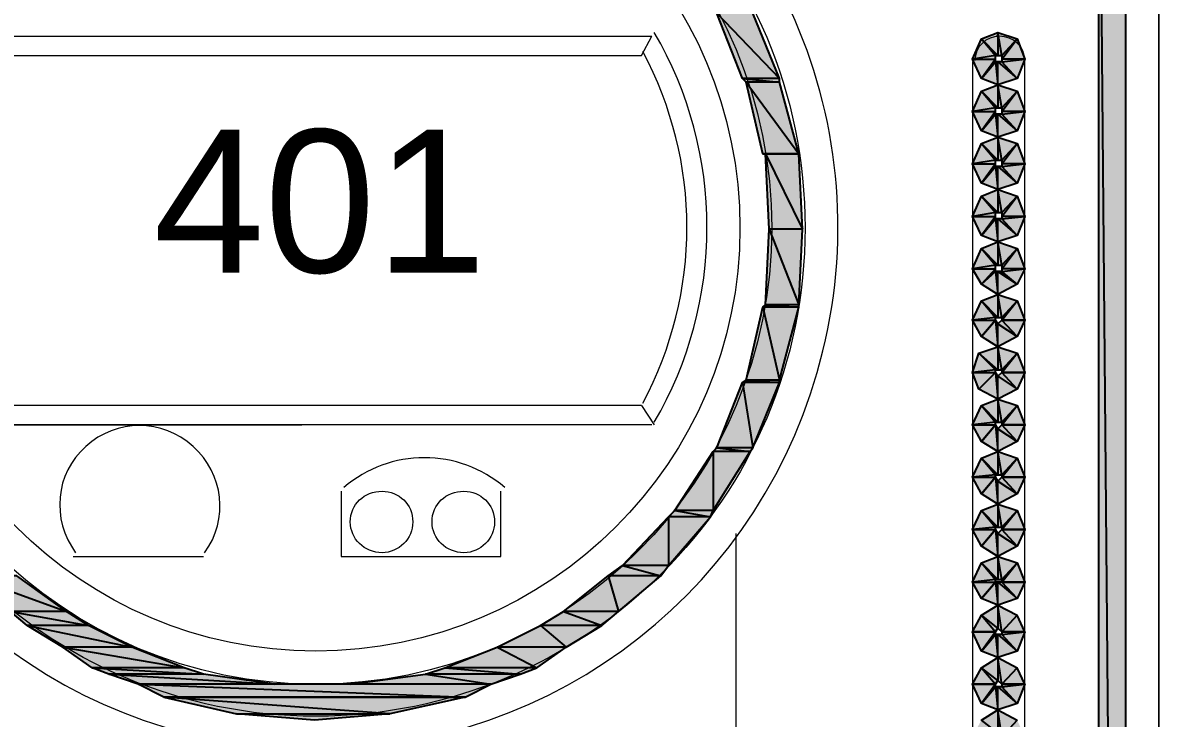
# Model space of a CAD drawing. Header units: millimetres. Extents: x 40 to 176, y -32 to 59.
# Drawn here: x 108.82 to 110.063, y -3.779 to -3.02 of the extents above; entities that cross this region are included whole.
import ezdxf

# ---------------------------------------------------------------- set-up
doc = ezdxf.new("R2010")
doc.units = ezdxf.units.MM
doc.layers.add('15 - Quadro de medição', color=6, linetype='Continuous')
doc.styles.add('Arial0', font='arial.ttf', dxfattribs={"height": 3.14658})

msp = doc.modelspace()

# ---------------------------------------------------------------- hatches: boundary and pattern name
at = {"layer": '15 - Quadro de medição', "true_color": 0x000007}
h = msp.add_hatch(color=7, dxfattribs=at)
h.paths.add_polyline_path([(110.0254, -2.6836), (109.9961, -2.6836), (110.0254, -6.026)])
h.paths.add_polyline_path([(109.9961, -2.6836), (110.0254, -6.026), (109.9961, -6.026)])
h = msp.add_hatch(color=7, dxfattribs=at)
h.paths.add_polyline_path([(109.6176, -3.009), (109.5785, -3.009), (109.6469, -3.0803)])
h.paths.add_polyline_path([(109.5785, -3.009), (109.6469, -3.0803), (109.6064, -3.0803)])
h = msp.add_hatch(color=7, dxfattribs=at)
h.paths.add_polyline_path([(109.9067, -3.0803), (109.8899, -3.0621), (109.9151, -3.0593)])
h.paths.add_polyline_path([(109.8899, -3.0621), (109.9151, -3.0593), (109.8899, -3.0593)])
h.paths.add_polyline_path([(109.9151, -3.0593), (109.8899, -3.0593), (109.9067, -3.037)])
h.paths.add_polyline_path([(109.8899, -3.0593), (109.9067, -3.037), (109.8899, -3.0551)])
h.paths.add_polyline_path([(109.9067, -3.037), (109.8899, -3.0551), (109.8857, -3.03)])
h.paths.add_polyline_path([(109.8899, -3.0551), (109.8857, -3.03), (109.8857, -3.0551)])
h.paths.add_polyline_path([(109.8857, -3.03), (109.8857, -3.0551), (109.8676, -3.037)])
h.paths.add_polyline_path([(109.8857, -3.0551), (109.8676, -3.037), (109.883, -3.0551)])
h.paths.add_polyline_path([(109.8676, -3.037), (109.883, -3.0551), (109.8578, -3.0593)])
h.paths.add_polyline_path([(109.883, -3.0551), (109.8578, -3.0593), (109.883, -3.0593)])
h.paths.add_polyline_path([(109.8578, -3.0593), (109.883, -3.0593), (109.8676, -3.0803)])
h.paths.add_polyline_path([(109.883, -3.0593), (109.8676, -3.0803), (109.883, -3.0621)])
h.paths.add_polyline_path([(109.8676, -3.0803), (109.883, -3.0621), (109.8857, -3.0872)])
h.paths.add_polyline_path([(109.883, -3.0621), (109.8857, -3.0872), (109.8857, -3.0621)])
h.paths.add_polyline_path([(109.8857, -3.0872), (109.8857, -3.0621), (109.9067, -3.0803)])
h.paths.add_polyline_path([(109.8857, -3.0621), (109.9067, -3.0803), (109.8899, -3.0621)])
h = msp.add_hatch(color=7, dxfattribs=at)
h.paths.add_polyline_path([(109.6469, -3.0803), (109.6064, -3.0803), (109.6469, -3.0845)])
h.paths.add_polyline_path([(109.6064, -3.0803), (109.6469, -3.0845), (109.6106, -3.0845)])
h = msp.add_hatch(color=7, dxfattribs=at)
h.paths.add_polyline_path([(109.6469, -3.0845), (109.6106, -3.0845), (109.6679, -3.1627)])
h.paths.add_polyline_path([(109.6106, -3.0845), (109.6679, -3.1627), (109.6287, -3.1627)])
h = msp.add_hatch(color=7, dxfattribs=at)
h.paths.add_polyline_path([(109.9067, -3.1375), (109.8899, -3.1194), (109.9151, -3.1166)])
h.paths.add_polyline_path([(109.8899, -3.1194), (109.9151, -3.1166), (109.8899, -3.1166)])
h.paths.add_polyline_path([(109.9151, -3.1166), (109.8899, -3.1166), (109.9067, -3.0942)])
h.paths.add_polyline_path([(109.8899, -3.1166), (109.9067, -3.0942), (109.8899, -3.1124)])
h.paths.add_polyline_path([(109.9067, -3.0942), (109.8899, -3.1124), (109.8857, -3.0872)])
h.paths.add_polyline_path([(109.8899, -3.1124), (109.8857, -3.0872), (109.8857, -3.1124)])
h.paths.add_polyline_path([(109.8857, -3.0872), (109.8857, -3.1124), (109.8676, -3.0942)])
h.paths.add_polyline_path([(109.8857, -3.1124), (109.8676, -3.0942), (109.883, -3.1124)])
h.paths.add_polyline_path([(109.8676, -3.0942), (109.883, -3.1124), (109.8578, -3.1166)])
h.paths.add_polyline_path([(109.883, -3.1124), (109.8578, -3.1166), (109.883, -3.1166)])
h.paths.add_polyline_path([(109.8578, -3.1166), (109.883, -3.1166), (109.8676, -3.1375)])
h.paths.add_polyline_path([(109.883, -3.1166), (109.8676, -3.1375), (109.883, -3.1194)])
h.paths.add_polyline_path([(109.8676, -3.1375), (109.883, -3.1194), (109.8857, -3.1445)])
h.paths.add_polyline_path([(109.883, -3.1194), (109.8857, -3.1445), (109.8857, -3.1194)])
h.paths.add_polyline_path([(109.8857, -3.1445), (109.8857, -3.1194), (109.9067, -3.1375)])
h.paths.add_polyline_path([(109.8857, -3.1194), (109.9067, -3.1375), (109.8899, -3.1194)])
h = msp.add_hatch(color=7, dxfattribs=at)
h.paths.add_polyline_path([(109.9067, -3.1948), (109.8899, -3.1766), (109.9151, -3.1738)])
h.paths.add_polyline_path([(109.8899, -3.1766), (109.9151, -3.1738), (109.8899, -3.1738)])
h.paths.add_polyline_path([(109.9151, -3.1738), (109.8899, -3.1738), (109.9067, -3.1515)])
h.paths.add_polyline_path([(109.8899, -3.1738), (109.9067, -3.1515), (109.8899, -3.1697)])
h.paths.add_polyline_path([(109.9067, -3.1515), (109.8899, -3.1697), (109.8857, -3.1445)])
h.paths.add_polyline_path([(109.8899, -3.1697), (109.8857, -3.1445), (109.8857, -3.1697)])
h.paths.add_polyline_path([(109.8857, -3.1445), (109.8857, -3.1697), (109.8676, -3.1515)])
h.paths.add_polyline_path([(109.8857, -3.1697), (109.8676, -3.1515), (109.883, -3.1697)])
h.paths.add_polyline_path([(109.8676, -3.1515), (109.883, -3.1697), (109.8578, -3.1738)])
h.paths.add_polyline_path([(109.883, -3.1697), (109.8578, -3.1738), (109.883, -3.1738)])
h.paths.add_polyline_path([(109.8578, -3.1738), (109.883, -3.1738), (109.8676, -3.1948)])
h.paths.add_polyline_path([(109.883, -3.1738), (109.8676, -3.1948), (109.883, -3.1766)])
h.paths.add_polyline_path([(109.8676, -3.1948), (109.883, -3.1766), (109.8857, -3.2018)])
h.paths.add_polyline_path([(109.883, -3.1766), (109.8857, -3.2018), (109.8857, -3.1766)])
h.paths.add_polyline_path([(109.8857, -3.2018), (109.8857, -3.1766), (109.9067, -3.1948)])
h.paths.add_polyline_path([(109.8857, -3.1766), (109.9067, -3.1948), (109.8899, -3.1766)])
h = msp.add_hatch(color=7, dxfattribs=at)
h.paths.add_polyline_path([(109.6679, -3.1627), (109.6315, -3.1627), (109.672, -3.2451)])
h.paths.add_polyline_path([(109.6315, -3.1627), (109.672, -3.2451), (109.6357, -3.2451)])
h = msp.add_hatch(color=7, dxfattribs=at)
h.paths.add_polyline_path([(109.9067, -3.2521), (109.8899, -3.2339), (109.9151, -3.2311)])
h.paths.add_polyline_path([(109.8899, -3.2339), (109.9151, -3.2311), (109.8899, -3.2311)])
h.paths.add_polyline_path([(109.9151, -3.2311), (109.8899, -3.2311), (109.9067, -3.2088)])
h.paths.add_polyline_path([(109.8899, -3.2311), (109.9067, -3.2088), (109.8899, -3.2269)])
h.paths.add_polyline_path([(109.9067, -3.2088), (109.8899, -3.2269), (109.8857, -3.2018)])
h.paths.add_polyline_path([(109.8899, -3.2269), (109.8857, -3.2018), (109.8857, -3.2269)])
h.paths.add_polyline_path([(109.8857, -3.2018), (109.8857, -3.2269), (109.8676, -3.2088)])
h.paths.add_polyline_path([(109.8857, -3.2269), (109.8676, -3.2088), (109.883, -3.2269)])
h.paths.add_polyline_path([(109.8676, -3.2088), (109.883, -3.2269), (109.8578, -3.2311)])
h.paths.add_polyline_path([(109.883, -3.2269), (109.8578, -3.2311), (109.883, -3.2311)])
h.paths.add_polyline_path([(109.8578, -3.2311), (109.883, -3.2311), (109.8676, -3.2521)])
h.paths.add_polyline_path([(109.883, -3.2311), (109.8676, -3.2521), (109.883, -3.2339)])
h.paths.add_polyline_path([(109.8676, -3.2521), (109.883, -3.2339), (109.8857, -3.259)])
h.paths.add_polyline_path([(109.883, -3.2339), (109.8857, -3.259), (109.8857, -3.2339)])
h.paths.add_polyline_path([(109.8857, -3.259), (109.8857, -3.2339), (109.9067, -3.2521)])
h.paths.add_polyline_path([(109.8857, -3.2339), (109.9067, -3.2521), (109.8899, -3.2339)])
h = msp.add_hatch(color=7, dxfattribs=at)
h.paths.add_polyline_path([(109.672, -3.2451), (109.6357, -3.2451), (109.6679, -3.3275)])
h.paths.add_polyline_path([(109.6357, -3.2451), (109.6679, -3.3275), (109.6315, -3.3275)])
h = msp.add_hatch(color=7, dxfattribs=at)
h.paths.add_polyline_path([(109.9067, -3.3051), (109.8899, -3.2912), (109.9151, -3.2884)])
h.paths.add_polyline_path([(109.8899, -3.2912), (109.9151, -3.2884), (109.8899, -3.2884)])
h.paths.add_polyline_path([(109.9151, -3.2884), (109.8899, -3.2884), (109.9067, -3.266)])
h.paths.add_polyline_path([(109.8899, -3.2884), (109.9067, -3.266), (109.8899, -3.2842)])
h.paths.add_polyline_path([(109.9067, -3.266), (109.8899, -3.2842), (109.8857, -3.259)])
h.paths.add_polyline_path([(109.8899, -3.2842), (109.8857, -3.259), (109.8857, -3.2842)])
h.paths.add_polyline_path([(109.8857, -3.259), (109.8857, -3.2842), (109.8676, -3.266)])
h.paths.add_polyline_path([(109.8857, -3.2842), (109.8676, -3.266), (109.883, -3.2842)])
h.paths.add_polyline_path([(109.8676, -3.266), (109.883, -3.2842), (109.8578, -3.2884)])
h.paths.add_polyline_path([(109.883, -3.2842), (109.8578, -3.2884), (109.883, -3.2884)])
h.paths.add_polyline_path([(109.8578, -3.2884), (109.883, -3.2884), (109.8676, -3.3051)])
h.paths.add_polyline_path([(109.883, -3.2884), (109.8676, -3.3051), (109.883, -3.2912)])
h.paths.add_polyline_path([(109.8676, -3.3051), (109.883, -3.2912), (109.8857, -3.3163)])
h.paths.add_polyline_path([(109.883, -3.2912), (109.8857, -3.3163), (109.8857, -3.2912)])
h.paths.add_polyline_path([(109.8857, -3.3163), (109.8857, -3.2912), (109.9067, -3.3051)])
h.paths.add_polyline_path([(109.8857, -3.2912), (109.9067, -3.3051), (109.8899, -3.2912)])
h = msp.add_hatch(color=7, dxfattribs=at)
h.paths.add_polyline_path([(109.9151, -3.3443), (109.8899, -3.3443), (109.9067, -3.3233)])
h.paths.add_polyline_path([(109.8899, -3.3443), (109.9067, -3.3233), (109.8899, -3.3415)])
h.paths.add_polyline_path([(109.9067, -3.3233), (109.8899, -3.3415), (109.8857, -3.3163)])
h.paths.add_polyline_path([(109.8899, -3.3415), (109.8857, -3.3163), (109.8857, -3.3415)])
h.paths.add_polyline_path([(109.8857, -3.3163), (109.8857, -3.3415), (109.8676, -3.3233)])
h.paths.add_polyline_path([(109.8857, -3.3415), (109.8676, -3.3233), (109.883, -3.3415)])
h.paths.add_polyline_path([(109.8676, -3.3233), (109.883, -3.3415), (109.8578, -3.3443)])
h.paths.add_polyline_path([(109.883, -3.3415), (109.8578, -3.3443), (109.883, -3.3443)])
h.paths.add_polyline_path([(109.8578, -3.3443), (109.883, -3.3443), (109.8676, -3.3624)])
h = msp.add_hatch(color=7, dxfattribs=at)
h.paths.add_polyline_path([(109.6679, -3.3303), (109.6287, -3.3303), (109.6469, -3.4099)])
h.paths.add_polyline_path([(109.6287, -3.3303), (109.6469, -3.4099), (109.6106, -3.4099)])
h = msp.add_hatch(color=7, dxfattribs=at)
h.paths.add_polyline_path([(109.6679, -3.3275), (109.6315, -3.3275), (109.6679, -3.3303)])
h.paths.add_polyline_path([(109.6315, -3.3275), (109.6679, -3.3303), (109.6287, -3.3303)])
h = msp.add_hatch(color=7, dxfattribs=at)
h.paths.add_polyline_path([(109.8676, -3.3624), (109.883, -3.3443), (109.8857, -3.3736)])
h.paths.add_polyline_path([(109.883, -3.3443), (109.8857, -3.3736), (109.8857, -3.3484)])
h.paths.add_polyline_path([(109.8857, -3.3736), (109.8857, -3.3484), (109.9067, -3.3624)])
h.paths.add_polyline_path([(109.8857, -3.3484), (109.9067, -3.3624), (109.8899, -3.3443)])
h.paths.add_polyline_path([(109.9067, -3.3624), (109.8899, -3.3443), (109.9151, -3.3443)])
h = msp.add_hatch(color=7, dxfattribs=at)
h.paths.add_polyline_path([(109.9151, -3.4015), (109.8899, -3.4015), (109.9067, -3.3806)])
h.paths.add_polyline_path([(109.8899, -3.4015), (109.9067, -3.3806), (109.8899, -3.3987)])
h.paths.add_polyline_path([(109.9067, -3.3806), (109.8899, -3.3987), (109.8857, -3.3736)])
h.paths.add_polyline_path([(109.8899, -3.3987), (109.8857, -3.3736), (109.8857, -3.3987)])
h.paths.add_polyline_path([(109.8857, -3.3736), (109.8857, -3.3987), (109.8648, -3.3806)])
h.paths.add_polyline_path([(109.8857, -3.3987), (109.8648, -3.3806), (109.883, -3.3987)])
h.paths.add_polyline_path([(109.8648, -3.3806), (109.883, -3.3987), (109.8578, -3.4015)])
h.paths.add_polyline_path([(109.883, -3.3987), (109.8578, -3.4015), (109.883, -3.4015)])
h.paths.add_polyline_path([(109.8578, -3.4015), (109.883, -3.4015), (109.8648, -3.4197)])
h = msp.add_hatch(color=7, dxfattribs=at)
h.paths.add_polyline_path([(109.8648, -3.4197), (109.883, -3.4015), (109.8857, -3.4309)])
h.paths.add_polyline_path([(109.883, -3.4015), (109.8857, -3.4309), (109.8857, -3.4057)])
h.paths.add_polyline_path([(109.8857, -3.4309), (109.8857, -3.4057), (109.9067, -3.4197)])
h.paths.add_polyline_path([(109.8857, -3.4057), (109.9067, -3.4197), (109.8899, -3.4015)])
h.paths.add_polyline_path([(109.9067, -3.4197), (109.8899, -3.4015), (109.9151, -3.4015)])
h = msp.add_hatch(color=7, dxfattribs=at)
h.paths.add_polyline_path([(109.6469, -3.4127), (109.6064, -3.4127), (109.6176, -3.4839)])
h.paths.add_polyline_path([(109.6064, -3.4127), (109.6176, -3.4839), (109.5785, -3.4839)])
h = msp.add_hatch(color=7, dxfattribs=at)
h.paths.add_polyline_path([(109.6469, -3.4099), (109.6106, -3.4099), (109.6469, -3.4127)])
h.paths.add_polyline_path([(109.6106, -3.4099), (109.6469, -3.4127), (109.6064, -3.4127)])
h = msp.add_hatch(color=7, dxfattribs=at)
h.paths.add_polyline_path([(109.9151, -3.4588), (109.8899, -3.4588), (109.9067, -3.4378)])
h.paths.add_polyline_path([(109.8899, -3.4588), (109.9067, -3.4378), (109.8899, -3.456)])
h.paths.add_polyline_path([(109.9067, -3.4378), (109.8899, -3.456), (109.8857, -3.4309)])
h.paths.add_polyline_path([(109.8899, -3.456), (109.8857, -3.4309), (109.8857, -3.456)])
h.paths.add_polyline_path([(109.8857, -3.4309), (109.8857, -3.456), (109.8676, -3.4378)])
h.paths.add_polyline_path([(109.8857, -3.456), (109.8676, -3.4378), (109.883, -3.456)])
h.paths.add_polyline_path([(109.8676, -3.4378), (109.883, -3.456), (109.8578, -3.4588)])
h.paths.add_polyline_path([(109.883, -3.456), (109.8578, -3.4588), (109.883, -3.4588)])
h.paths.add_polyline_path([(109.8578, -3.4588), (109.883, -3.4588), (109.8676, -3.4769)])
h = msp.add_hatch(color=7, dxfattribs=at)
h.paths.add_polyline_path([(109.8676, -3.4769), (109.883, -3.4588), (109.8857, -3.4881)])
h.paths.add_polyline_path([(109.883, -3.4588), (109.8857, -3.4881), (109.8857, -3.463)])
h.paths.add_polyline_path([(109.8857, -3.4881), (109.8857, -3.463), (109.9067, -3.4769)])
h.paths.add_polyline_path([(109.8857, -3.463), (109.9067, -3.4769), (109.8899, -3.4588)])
h.paths.add_polyline_path([(109.9067, -3.4769), (109.8899, -3.4588), (109.9151, -3.4588)])
h = msp.add_hatch(color=7, dxfattribs=at)
h.paths.add_polyline_path([(109.6148, -3.4881), (109.5743, -3.4881), (109.5743, -3.5524)])
h.paths.add_polyline_path([(109.5743, -3.4881), (109.5743, -3.5524), (109.5324, -3.5524)])
h = msp.add_hatch(color=7, dxfattribs=at)
h.paths.add_polyline_path([(109.6176, -3.4839), (109.5785, -3.4839), (109.6148, -3.4881)])
h.paths.add_polyline_path([(109.5785, -3.4839), (109.6148, -3.4881), (109.5743, -3.4881)])
h = msp.add_hatch(color=7, dxfattribs=at)
h.paths.add_polyline_path([(109.9151, -3.5161), (109.8899, -3.5161), (109.9067, -3.4951)])
h.paths.add_polyline_path([(109.8899, -3.5161), (109.9067, -3.4951), (109.8899, -3.5133)])
h.paths.add_polyline_path([(109.9067, -3.4951), (109.8899, -3.5133), (109.8857, -3.4881)])
h.paths.add_polyline_path([(109.8899, -3.5133), (109.8857, -3.4881), (109.8857, -3.5133)])
h.paths.add_polyline_path([(109.8857, -3.4881), (109.8857, -3.5133), (109.8676, -3.4951)])
h.paths.add_polyline_path([(109.8857, -3.5133), (109.8676, -3.4951), (109.883, -3.5133)])
h.paths.add_polyline_path([(109.8676, -3.4951), (109.883, -3.5133), (109.8578, -3.5161)])
h.paths.add_polyline_path([(109.883, -3.5133), (109.8578, -3.5161), (109.883, -3.5161)])
h.paths.add_polyline_path([(109.8578, -3.5161), (109.883, -3.5161), (109.8676, -3.5342)])
h = msp.add_hatch(color=7, dxfattribs=at)
h.paths.add_polyline_path([(109.8676, -3.5342), (109.883, -3.5161), (109.8857, -3.5454)])
h.paths.add_polyline_path([(109.883, -3.5161), (109.8857, -3.5454), (109.8857, -3.5202)])
h.paths.add_polyline_path([(109.8857, -3.5454), (109.8857, -3.5202), (109.9067, -3.5342)])
h.paths.add_polyline_path([(109.8857, -3.5202), (109.9067, -3.5342), (109.8899, -3.5161)])
h.paths.add_polyline_path([(109.9067, -3.5342), (109.8899, -3.5161), (109.9151, -3.5161)])
h = msp.add_hatch(color=7, dxfattribs=at)
h.paths.add_polyline_path([(109.5743, -3.5524), (109.5324, -3.5524), (109.5715, -3.5594)])
h.paths.add_polyline_path([(109.5324, -3.5524), (109.5715, -3.5594), (109.5254, -3.5594)])
h = msp.add_hatch(color=7, dxfattribs=at)
h.paths.add_polyline_path([(109.9151, -3.5733), (109.8899, -3.5733), (109.9067, -3.5524)])
h.paths.add_polyline_path([(109.8899, -3.5733), (109.9067, -3.5524), (109.8899, -3.5705)])
h.paths.add_polyline_path([(109.9067, -3.5524), (109.8899, -3.5705), (109.8857, -3.5454)])
h.paths.add_polyline_path([(109.8899, -3.5705), (109.8857, -3.5454), (109.8857, -3.5705)])
h.paths.add_polyline_path([(109.8857, -3.5454), (109.8857, -3.5705), (109.8676, -3.5524)])
h.paths.add_polyline_path([(109.8857, -3.5705), (109.8676, -3.5524), (109.883, -3.5705)])
h.paths.add_polyline_path([(109.8676, -3.5524), (109.883, -3.5705), (109.8578, -3.5733)])
h.paths.add_polyline_path([(109.883, -3.5705), (109.8578, -3.5733), (109.883, -3.5733)])
h.paths.add_polyline_path([(109.8578, -3.5733), (109.883, -3.5733), (109.8676, -3.5915)])
h = msp.add_hatch(color=7, dxfattribs=at)
h.paths.add_polyline_path([(109.5715, -3.5594), (109.5254, -3.5594), (109.5254, -3.6124)])
h.paths.add_polyline_path([(109.5254, -3.5594), (109.5254, -3.6124), (109.4751, -3.6124)])
h = msp.add_hatch(color=7, dxfattribs=at)
h.paths.add_polyline_path([(109.8676, -3.5915), (109.883, -3.5733), (109.8857, -3.6027)])
h.paths.add_polyline_path([(109.883, -3.5733), (109.8857, -3.6027), (109.8857, -3.5775)])
h.paths.add_polyline_path([(109.8857, -3.6027), (109.8857, -3.5775), (109.9067, -3.5915)])
h.paths.add_polyline_path([(109.8857, -3.5775), (109.9067, -3.5915), (109.8899, -3.5733)])
h.paths.add_polyline_path([(109.9067, -3.5915), (109.8899, -3.5733), (109.9151, -3.5733)])
h = msp.add_hatch(color=7, dxfattribs=at)
h.paths.add_polyline_path([(109.9151, -3.6306), (109.8899, -3.6306), (109.9067, -3.6096)])
h.paths.add_polyline_path([(109.8899, -3.6306), (109.9067, -3.6096), (109.8899, -3.6278)])
h.paths.add_polyline_path([(109.9067, -3.6096), (109.8899, -3.6278), (109.8857, -3.6027)])
h.paths.add_polyline_path([(109.8899, -3.6278), (109.8857, -3.6027), (109.8857, -3.6278)])
h.paths.add_polyline_path([(109.8857, -3.6027), (109.8857, -3.6278), (109.8676, -3.6096)])
h.paths.add_polyline_path([(109.8857, -3.6278), (109.8676, -3.6096), (109.883, -3.6278)])
h.paths.add_polyline_path([(109.8676, -3.6096), (109.883, -3.6278), (109.8578, -3.6306)])
h.paths.add_polyline_path([(109.883, -3.6278), (109.8578, -3.6306), (109.883, -3.6306)])
h.paths.add_polyline_path([(109.8578, -3.6306), (109.883, -3.6306), (109.8676, -3.6487)])
h = msp.add_hatch(color=7, dxfattribs=at)
h.paths.add_polyline_path([(109.5254, -3.6124), (109.4751, -3.6124), (109.517, -3.6236)])
h.paths.add_polyline_path([(109.4751, -3.6124), (109.517, -3.6236), (109.4597, -3.6236)])
h = msp.add_hatch(color=7, dxfattribs=at)
h.paths.add_polyline_path([(108.813, -3.6236), (108.76, -3.6236), (108.8675, -3.6627)])
h.paths.add_polyline_path([(108.76, -3.6236), (108.8675, -3.6627), (108.8061, -3.6627)])
h = msp.add_hatch(color=7, dxfattribs=at)
h.paths.add_polyline_path([(109.517, -3.6236), (109.4597, -3.6236), (109.4709, -3.6627)])
h.paths.add_polyline_path([(109.4597, -3.6236), (109.4709, -3.6627), (109.4108, -3.6627)])
h = msp.add_hatch(color=7, dxfattribs=at)
h.paths.add_polyline_path([(109.8676, -3.6487), (109.883, -3.6306), (109.8857, -3.6557)])
h.paths.add_polyline_path([(109.883, -3.6306), (109.8857, -3.6557), (109.8857, -3.6306)])
h.paths.add_polyline_path([(109.8857, -3.6557), (109.8857, -3.6306), (109.9067, -3.6487)])
h.paths.add_polyline_path([(109.8857, -3.6306), (109.9067, -3.6487), (109.8899, -3.6306)])
h.paths.add_polyline_path([(109.9067, -3.6487), (109.8899, -3.6306), (109.9151, -3.6306)])
h = msp.add_hatch(color=7, dxfattribs=at)
h.paths.add_polyline_path([(109.9151, -3.6851), (109.9067, -3.6669), (109.8899, -3.6851)])
h.paths.add_polyline_path([(109.9067, -3.6669), (109.8899, -3.6851), (109.8857, -3.6557)])
h.paths.add_polyline_path([(109.8899, -3.6851), (109.8857, -3.6557), (109.8857, -3.6809)])
h.paths.add_polyline_path([(109.8857, -3.6557), (109.8857, -3.6809), (109.8676, -3.6669)])
h.paths.add_polyline_path([(109.8857, -3.6809), (109.8676, -3.6669), (109.883, -3.6851)])
h.paths.add_polyline_path([(109.8676, -3.6669), (109.883, -3.6851), (109.8578, -3.6851)])
h = msp.add_hatch(color=7, dxfattribs=at)
h.paths.add_polyline_path([(108.8675, -3.6627), (108.8061, -3.6627), (108.8913, -3.6781)])
h.paths.add_polyline_path([(108.8061, -3.6627), (108.8913, -3.6781), (108.8242, -3.6781)])
h = msp.add_hatch(color=7, dxfattribs=at)
h.paths.add_polyline_path([(109.4709, -3.6627), (109.4108, -3.6627), (109.4528, -3.6781)])
h.paths.add_polyline_path([(109.4108, -3.6627), (109.4528, -3.6781), (109.3857, -3.6781)])
h = msp.add_hatch(color=7, dxfattribs=at)
h.paths.add_polyline_path([(108.8913, -3.6781), (108.8242, -3.6781), (108.9387, -3.7018)])
h.paths.add_polyline_path([(108.8242, -3.6781), (108.9387, -3.7018), (108.8633, -3.7018)])
h = msp.add_hatch(color=7, dxfattribs=at)
h.paths.add_polyline_path([(109.4528, -3.6781), (109.3857, -3.6781), (109.4136, -3.7018)])
h.paths.add_polyline_path([(109.3857, -3.6781), (109.4136, -3.7018), (109.3382, -3.7018)])
h = msp.add_hatch(color=7, dxfattribs=at)
h.paths.add_polyline_path([(109.8578, -3.6851), (109.883, -3.6851), (109.8676, -3.706)])
h.paths.add_polyline_path([(109.883, -3.6851), (109.8676, -3.706), (109.883, -3.6879)])
h.paths.add_polyline_path([(109.8676, -3.706), (109.883, -3.6879), (109.8857, -3.713)])
h.paths.add_polyline_path([(109.883, -3.6879), (109.8857, -3.713), (109.8857, -3.6879)])
h.paths.add_polyline_path([(109.8857, -3.713), (109.8857, -3.6879), (109.9067, -3.706)])
h.paths.add_polyline_path([(109.8857, -3.6879), (109.9067, -3.706), (109.8899, -3.6879)])
h.paths.add_polyline_path([(109.9067, -3.706), (109.8899, -3.6879), (109.9151, -3.6851)])
h.paths.add_polyline_path([(109.8899, -3.6879), (109.9151, -3.6851), (109.8899, -3.6851)])
h = msp.add_hatch(color=7, dxfattribs=at)
h.paths.add_polyline_path([(108.9387, -3.7018), (108.8633, -3.7018), (108.996, -3.7242)])
h.paths.add_polyline_path([(108.8633, -3.7018), (108.996, -3.7242), (108.8954, -3.7242)])
h = msp.add_hatch(color=7, dxfattribs=at)
h.paths.add_polyline_path([(109.4136, -3.7018), (109.3382, -3.7018), (109.3815, -3.7242)])
h.paths.add_polyline_path([(109.3382, -3.7018), (109.3815, -3.7242), (109.2809, -3.7242)])
h = msp.add_hatch(color=7, dxfattribs=at)
h.paths.add_polyline_path([(109.9151, -3.7423), (109.9067, -3.7242), (109.8899, -3.7423)])
h.paths.add_polyline_path([(109.9067, -3.7242), (109.8899, -3.7423), (109.8857, -3.713)])
h.paths.add_polyline_path([(109.8899, -3.7423), (109.8857, -3.713), (109.8857, -3.7381)])
h.paths.add_polyline_path([(109.8857, -3.713), (109.8857, -3.7381), (109.8676, -3.7242)])
h.paths.add_polyline_path([(109.8857, -3.7381), (109.8676, -3.7242), (109.883, -3.7423)])
h.paths.add_polyline_path([(109.8676, -3.7242), (109.883, -3.7423), (109.8578, -3.7423)])
h = msp.add_hatch(color=7, dxfattribs=at)
h.paths.add_polyline_path([(108.996, -3.7242), (108.8954, -3.7242), (109.017, -3.7312)])
h.paths.add_polyline_path([(108.8954, -3.7242), (109.017, -3.7312), (108.9136, -3.7312)])
h = msp.add_hatch(color=7, dxfattribs=at)
h.paths.add_polyline_path([(109.3815, -3.7242), (109.2809, -3.7242), (109.3634, -3.7312)])
h.paths.add_polyline_path([(109.2809, -3.7242), (109.3634, -3.7312), (109.26, -3.7312)])
h = msp.add_hatch(color=7, dxfattribs=at)
h.paths.add_polyline_path([(109.017, -3.7312), (108.9136, -3.7312), (109.0952, -3.7423)])
h.paths.add_polyline_path([(108.9136, -3.7312), (109.0952, -3.7423), (108.9457, -3.7423)])
h = msp.add_hatch(color=7, dxfattribs=at)
h.paths.add_polyline_path([(109.3312, -3.7423), (108.9457, -3.7423), (109.3033, -3.7563)])
h.paths.add_polyline_path([(108.9457, -3.7423), (109.3033, -3.7563), (108.9737, -3.7563)])
h = msp.add_hatch(color=7, dxfattribs=at)
h.paths.add_polyline_path([(109.3634, -3.7312), (109.26, -3.7312), (109.3312, -3.7423)])
h.paths.add_polyline_path([(109.26, -3.7312), (109.3312, -3.7423), (109.1776, -3.7423)])
h = msp.add_hatch(color=7, dxfattribs=at)
h.paths.add_polyline_path([(109.8578, -3.7423), (109.883, -3.7423), (109.8676, -3.7633)])
h.paths.add_polyline_path([(109.883, -3.7423), (109.8676, -3.7633), (109.883, -3.7451)])
h.paths.add_polyline_path([(109.8676, -3.7633), (109.883, -3.7451), (109.8857, -3.7703)])
h.paths.add_polyline_path([(109.883, -3.7451), (109.8857, -3.7703), (109.8857, -3.7451)])
h.paths.add_polyline_path([(109.8857, -3.7703), (109.8857, -3.7451), (109.9067, -3.7633)])
h.paths.add_polyline_path([(109.8857, -3.7451), (109.9067, -3.7633), (109.8899, -3.7451)])
h.paths.add_polyline_path([(109.9067, -3.7633), (109.8899, -3.7451), (109.9151, -3.7423)])
h.paths.add_polyline_path([(109.8899, -3.7451), (109.9151, -3.7423), (109.8899, -3.7423)])
h = msp.add_hatch(color=7, dxfattribs=at)
h.paths.add_polyline_path([(108.9737, -3.7563), (109.0533, -3.7745), (109.2209, -3.7745)])
h.paths.add_polyline_path([(109.0533, -3.7745), (109.2209, -3.7745), (109.1385, -3.7814)])
msp.add_hatch(color=7, dxfattribs=at).paths.add_polyline_path([(108.9737, -3.7563), (109.3033, -3.7563), (109.2209, -3.7745)])
h = msp.add_hatch(color=7, dxfattribs=at)
h.paths.add_polyline_path([(109.9151, -3.7996), (109.9067, -3.7814), (109.8899, -3.7996)])
h.paths.add_polyline_path([(109.9067, -3.7814), (109.8899, -3.7996), (109.8857, -3.7703)])
h.paths.add_polyline_path([(109.8899, -3.7996), (109.8857, -3.7703), (109.8857, -3.7954)])
h.paths.add_polyline_path([(109.8857, -3.7703), (109.8857, -3.7954), (109.8676, -3.7814)])
h.paths.add_polyline_path([(109.8857, -3.7954), (109.8676, -3.7814), (109.883, -3.7996)])
h.paths.add_polyline_path([(109.8676, -3.7814), (109.883, -3.7996), (109.8578, -3.7996)])

# ---------------------------------------------------------------- linework, layer by layer
at = {"layer": '15 - Quadro de medição', "color": 7, "linetype": 'Continuous', "lineweight": 20, "true_color": 0x000007}
for points in [[(108.2082, -2.319), (110.0617, -2.319), (110.0617, -6.026), (108.2082, -6.026)], [(110.0617, -2.319), (111.9138, -2.319), (111.9138, -6.026), (110.0617, -6.026)]]:
    msp.add_lwpolyline(points, close=True, dxfattribs=at)
for points in [[(108.2809, -2.4615), (109.9961, -2.4615), (109.9961, -6.026), (108.2739, -6.026), (108.2725, -6.026), (108.2082, -6.026)], [(110.0617, -2.5481), (110.0617, -6.026), (108.2082, -6.026), (108.2082, -2.5481)], [(111.9138, -2.5481), (111.9138, -6.026), (110.0617, -6.026), (110.0617, -2.5481)], [(109.9961, -6.026), (110.0254, -6.026), (110.0254, -2.6836)], [(108.7669, -3.0342), (109.5072, -3.0342), (109.5072, -3.0342)], [(109.4961, -3.0551), (109.5072, -3.0342), (109.5072, -3.0342)], [(109.8857, -3.0342), (109.8843, -3.0328), (109.8843, -3.0328)], [(108.7809, -3.0551), (109.4961, -3.0551), (109.4961, -3.0551)], [(109.8578, -3.0621), (109.8578, -3.97), (109.8578, -3.97)], [(109.9151, -3.97), (109.9151, -3.0621), (109.9151, -3.0621)], [(109.4961, -3.4378), (108.7809, -3.4378), (108.7809, -3.4378)], [(109.4961, -3.4378), (109.51, -3.4588), (109.51, -3.4588)], [(109.5072, -3.4588), (108.7669, -3.4588), (108.7669, -3.4588)], [(108.7669, -3.4588), (109.1245, -3.4588), (109.1245, -3.4588)], [(109.1678, -3.5314), (109.1678, -3.6027), (109.3424, -3.6027), (109.3424, -3.5314)], [(109.5994, -3.9239), (109.5994, -3.5775), (109.5994, -3.5775)], [(108.8745, -3.6027), (109.017, -3.6027), (109.017, -3.6027)]]:
    msp.add_lwpolyline(points, dxfattribs=at)
at = {"layer": '15 - Quadro de medição', "color": 7, "linetype": 'Continuous', "lineweight": -2, "true_color": 0x000007}
for points in [[(110.0254, -2.6836), (109.9961, -2.6836), (110.0254, -6.026)], [(109.9961, -2.6836), (110.0254, -6.026), (109.9961, -6.026)], [(109.6176, -3.009), (109.5785, -3.009), (109.6469, -3.0803)], [(109.5785, -3.009), (109.6469, -3.0803), (109.6064, -3.0803)], [(109.8857, -3.03), (109.8857, -3.0551), (109.8676, -3.037)], [(109.9067, -3.037), (109.8899, -3.0551), (109.8857, -3.03)], [(109.8899, -3.0551), (109.8857, -3.03), (109.8857, -3.0551)], [(109.8676, -3.037), (109.883, -3.0551), (109.8578, -3.0593)], [(109.8857, -3.0551), (109.8676, -3.037), (109.883, -3.0551)], [(109.9151, -3.0593), (109.8899, -3.0593), (109.9067, -3.037)], [(109.8899, -3.0593), (109.9067, -3.037), (109.8899, -3.0551)], [(109.883, -3.0551), (109.8578, -3.0593), (109.883, -3.0593)], [(109.8578, -3.0593), (109.883, -3.0593), (109.8676, -3.0803)], [(109.883, -3.0593), (109.8676, -3.0803), (109.883, -3.0621)], [(109.8676, -3.0803), (109.883, -3.0621), (109.8857, -3.0872)], [(109.883, -3.0621), (109.8857, -3.0872), (109.8857, -3.0621)], [(109.8857, -3.0872), (109.8857, -3.0621), (109.9067, -3.0803)], [(109.8857, -3.0621), (109.9067, -3.0803), (109.8899, -3.0621)], [(109.9067, -3.0803), (109.8899, -3.0621), (109.9151, -3.0593)], [(109.8899, -3.0621), (109.9151, -3.0593), (109.8899, -3.0593)], [(109.6469, -3.0803), (109.6064, -3.0803), (109.6469, -3.0845)], [(109.6064, -3.0803), (109.6469, -3.0845), (109.6106, -3.0845)], [(109.6469, -3.0845), (109.6106, -3.0845), (109.6679, -3.1627)], [(109.6106, -3.0845), (109.6679, -3.1627), (109.6287, -3.1627)], [(109.8676, -3.0942), (109.883, -3.1124), (109.8578, -3.1166)], [(109.8857, -3.0872), (109.8857, -3.1124), (109.8676, -3.0942)], [(109.8857, -3.1124), (109.8676, -3.0942), (109.883, -3.1124)], [(109.9067, -3.0942), (109.8899, -3.1124), (109.8857, -3.0872)], [(109.8899, -3.1124), (109.8857, -3.0872), (109.8857, -3.1124)], [(109.9151, -3.1166), (109.8899, -3.1166), (109.9067, -3.0942)], [(109.8899, -3.1166), (109.9067, -3.0942), (109.8899, -3.1124)], [(109.883, -3.1124), (109.8578, -3.1166), (109.883, -3.1166)], [(109.8578, -3.1166), (109.883, -3.1166), (109.8676, -3.1375)], [(109.883, -3.1166), (109.8676, -3.1375), (109.883, -3.1194)], [(109.8676, -3.1375), (109.883, -3.1194), (109.8857, -3.1445)], [(109.883, -3.1194), (109.8857, -3.1445), (109.8857, -3.1194)], [(109.8857, -3.1445), (109.8857, -3.1194), (109.9067, -3.1375)], [(109.8857, -3.1194), (109.9067, -3.1375), (109.8899, -3.1194)], [(109.9067, -3.1375), (109.8899, -3.1194), (109.9151, -3.1166)], [(109.8899, -3.1194), (109.9151, -3.1166), (109.8899, -3.1166)], [(109.8857, -3.1445), (109.8857, -3.1697), (109.8676, -3.1515)], [(109.9067, -3.1515), (109.8899, -3.1697), (109.8857, -3.1445)], [(109.8899, -3.1697), (109.8857, -3.1445), (109.8857, -3.1697)], [(109.8676, -3.1515), (109.883, -3.1697), (109.8578, -3.1738)], [(109.8857, -3.1697), (109.8676, -3.1515), (109.883, -3.1697)], [(109.9151, -3.1738), (109.8899, -3.1738), (109.9067, -3.1515)], [(109.8899, -3.1738), (109.9067, -3.1515), (109.8899, -3.1697)], [(109.6679, -3.1627), (109.6287, -3.1627)], [(109.6287, -3.1627), (109.6679, -3.1627), (109.6315, -3.1627)], [(109.6679, -3.1627), (109.6315, -3.1627), (109.672, -3.2451)], [(109.6315, -3.1627), (109.672, -3.2451), (109.6357, -3.2451)], [(109.883, -3.1697), (109.8578, -3.1738), (109.883, -3.1738)], [(109.8578, -3.1738), (109.883, -3.1738), (109.8676, -3.1948)], [(109.883, -3.1738), (109.8676, -3.1948), (109.883, -3.1766)], [(109.8676, -3.1948), (109.883, -3.1766), (109.8857, -3.2018)], [(109.883, -3.1766), (109.8857, -3.2018), (109.8857, -3.1766)], [(109.8857, -3.2018), (109.8857, -3.1766), (109.9067, -3.1948)], [(109.8857, -3.1766), (109.9067, -3.1948), (109.8899, -3.1766)], [(109.9067, -3.1948), (109.8899, -3.1766), (109.9151, -3.1738)], [(109.8899, -3.1766), (109.9151, -3.1738), (109.8899, -3.1738)], [(109.8857, -3.2018), (109.8857, -3.2269), (109.8676, -3.2088)], [(109.9067, -3.2088), (109.8899, -3.2269), (109.8857, -3.2018)], [(109.8899, -3.2269), (109.8857, -3.2018), (109.8857, -3.2269)], [(109.8676, -3.2088), (109.883, -3.2269), (109.8578, -3.2311)], [(109.8857, -3.2269), (109.8676, -3.2088), (109.883, -3.2269)], [(109.9151, -3.2311), (109.8899, -3.2311), (109.9067, -3.2088)], [(109.8899, -3.2311), (109.9067, -3.2088), (109.8899, -3.2269)], [(109.883, -3.2269), (109.8578, -3.2311), (109.883, -3.2311)], [(109.8578, -3.2311), (109.883, -3.2311), (109.8676, -3.2521)], [(109.883, -3.2311), (109.8676, -3.2521), (109.883, -3.2339)], [(109.9067, -3.2521), (109.8899, -3.2339), (109.9151, -3.2311)], [(109.8899, -3.2339), (109.9151, -3.2311), (109.8899, -3.2311)], [(109.6357, -3.2451), (109.6679, -3.3275), (109.6315, -3.3275)], [(109.672, -3.2451), (109.6357, -3.2451), (109.6679, -3.3275)], [(109.8676, -3.2521), (109.883, -3.2339), (109.8857, -3.259)], [(109.883, -3.2339), (109.8857, -3.259), (109.8857, -3.2339)], [(109.8857, -3.259), (109.8857, -3.2339), (109.9067, -3.2521)], [(109.8857, -3.2339), (109.9067, -3.2521), (109.8899, -3.2339)], [(109.8676, -3.266), (109.883, -3.2842), (109.8578, -3.2884)], [(109.8857, -3.259), (109.8857, -3.2842), (109.8676, -3.266)], [(109.8857, -3.2842), (109.8676, -3.266), (109.883, -3.2842)], [(109.9067, -3.266), (109.8899, -3.2842), (109.8857, -3.259)], [(109.8899, -3.2842), (109.8857, -3.259), (109.8857, -3.2842)], [(109.9151, -3.2884), (109.8899, -3.2884), (109.9067, -3.266)], [(109.8899, -3.2884), (109.9067, -3.266), (109.8899, -3.2842)], [(109.883, -3.2842), (109.8578, -3.2884), (109.883, -3.2884)], [(109.8578, -3.2884), (109.883, -3.2884), (109.8676, -3.3051)], [(109.883, -3.2884), (109.8676, -3.3051), (109.883, -3.2912)], [(109.8676, -3.3051), (109.883, -3.2912), (109.8857, -3.3163)], [(109.883, -3.2912), (109.8857, -3.3163), (109.8857, -3.2912)], [(109.8857, -3.3163), (109.8857, -3.2912), (109.9067, -3.3051)], [(109.8857, -3.2912), (109.9067, -3.3051), (109.8899, -3.2912)], [(109.9067, -3.3051), (109.8899, -3.2912), (109.9151, -3.2884)], [(109.8899, -3.2912), (109.9151, -3.2884), (109.8899, -3.2884)], [(109.8857, -3.3163), (109.8857, -3.3415), (109.8676, -3.3233)], [(109.9067, -3.3233), (109.8899, -3.3415), (109.8857, -3.3163)], [(109.8899, -3.3415), (109.8857, -3.3163), (109.8857, -3.3415)], [(109.6287, -3.3303), (109.6469, -3.4099), (109.6106, -3.4099)], [(109.6315, -3.3275), (109.6679, -3.3303), (109.6287, -3.3303)], [(109.6679, -3.3303), (109.6287, -3.3303), (109.6469, -3.4099)], [(109.6679, -3.3275), (109.6315, -3.3275), (109.6679, -3.3303)], [(109.8676, -3.3233), (109.883, -3.3415), (109.8578, -3.3443)], [(109.8857, -3.3415), (109.8676, -3.3233), (109.883, -3.3415)], [(109.9151, -3.3443), (109.8899, -3.3443), (109.9067, -3.3233)], [(109.8899, -3.3443), (109.9067, -3.3233), (109.8899, -3.3415)], [(109.883, -3.3415), (109.8578, -3.3443), (109.883, -3.3443)], [(109.8578, -3.3443), (109.883, -3.3443), (109.8676, -3.3624)], [(109.8676, -3.3624), (109.883, -3.3443), (109.8857, -3.3736)], [(109.883, -3.3443), (109.8857, -3.3736), (109.8857, -3.3484)], [(109.8857, -3.3484), (109.9067, -3.3624), (109.8899, -3.3443)], [(109.9067, -3.3624), (109.8899, -3.3443), (109.9151, -3.3443)], [(109.8857, -3.3736), (109.8857, -3.3484), (109.9067, -3.3624)], [(109.8648, -3.3806), (109.883, -3.3987), (109.8578, -3.4015)], [(109.8857, -3.3736), (109.8857, -3.3987), (109.8648, -3.3806)], [(109.8857, -3.3987), (109.8648, -3.3806), (109.883, -3.3987)], [(109.9067, -3.3806), (109.8899, -3.3987), (109.8857, -3.3736)], [(109.8899, -3.3987), (109.8857, -3.3736), (109.8857, -3.3987)], [(109.9151, -3.4015), (109.8899, -3.4015), (109.9067, -3.3806)], [(109.8899, -3.4015), (109.9067, -3.3806), (109.8899, -3.3987)], [(109.883, -3.3987), (109.8578, -3.4015), (109.883, -3.4015)], [(109.8578, -3.4015), (109.883, -3.4015), (109.8648, -3.4197)], [(109.8648, -3.4197), (109.883, -3.4015), (109.8857, -3.4309)], [(109.883, -3.4015), (109.8857, -3.4309), (109.8857, -3.4057)], [(109.8857, -3.4057), (109.9067, -3.4197), (109.8899, -3.4015)], [(109.8857, -3.4309), (109.8857, -3.4057), (109.9067, -3.4197)], [(109.9067, -3.4197), (109.8899, -3.4015), (109.9151, -3.4015)], [(109.6064, -3.4127), (109.6176, -3.4839), (109.5785, -3.4839)], [(109.6106, -3.4099), (109.6469, -3.4127), (109.6064, -3.4127)], [(109.6469, -3.4127), (109.6064, -3.4127), (109.6176, -3.4839)], [(109.6469, -3.4099), (109.6106, -3.4099), (109.6469, -3.4127)], [(109.8857, -3.4309), (109.8857, -3.456), (109.8676, -3.4378)], [(109.9067, -3.4378), (109.8899, -3.456), (109.8857, -3.4309)], [(109.8899, -3.456), (109.8857, -3.4309), (109.8857, -3.456)], [(109.8676, -3.4378), (109.883, -3.456), (109.8578, -3.4588)], [(109.8857, -3.456), (109.8676, -3.4378), (109.883, -3.456)], [(109.9151, -3.4588), (109.8899, -3.4588), (109.9067, -3.4378)], [(109.8899, -3.4588), (109.9067, -3.4378), (109.8899, -3.456)], [(109.883, -3.456), (109.8578, -3.4588), (109.883, -3.4588)], [(109.8578, -3.4588), (109.883, -3.4588), (109.8676, -3.4769)], [(109.8676, -3.4769), (109.883, -3.4588), (109.8857, -3.4881)], [(109.883, -3.4588), (109.8857, -3.4881), (109.8857, -3.463)], [(109.8857, -3.463), (109.9067, -3.4769), (109.8899, -3.4588)], [(109.8857, -3.4881), (109.8857, -3.463), (109.9067, -3.4769)], [(109.9067, -3.4769), (109.8899, -3.4588), (109.9151, -3.4588)], [(109.5743, -3.4881), (109.5743, -3.5524), (109.5324, -3.5524)], [(109.5785, -3.4839), (109.6148, -3.4881), (109.5743, -3.4881)], [(109.6148, -3.4881), (109.5743, -3.4881), (109.5743, -3.5524)], [(109.6176, -3.4839), (109.5785, -3.4839), (109.6148, -3.4881)], [(109.8857, -3.4881), (109.8857, -3.5133), (109.8676, -3.4951)], [(109.9067, -3.4951), (109.8899, -3.5133), (109.8857, -3.4881)], [(109.8899, -3.5133), (109.8857, -3.4881), (109.8857, -3.5133)], [(109.8676, -3.4951), (109.883, -3.5133), (109.8578, -3.5161)], [(109.8857, -3.5133), (109.8676, -3.4951), (109.883, -3.5133)], [(109.9151, -3.5161), (109.8899, -3.5161), (109.9067, -3.4951)], [(109.8899, -3.5161), (109.9067, -3.4951), (109.8899, -3.5133)], [(109.883, -3.5133), (109.8578, -3.5161), (109.883, -3.5161)], [(109.8578, -3.5161), (109.883, -3.5161), (109.8676, -3.5342)], [(109.8676, -3.5342), (109.883, -3.5161), (109.8857, -3.5454)], [(109.883, -3.5161), (109.8857, -3.5454), (109.8857, -3.5202)], [(109.8857, -3.5202), (109.9067, -3.5342), (109.8899, -3.5161)], [(109.9067, -3.5342), (109.8899, -3.5161), (109.9151, -3.5161)], [(109.8857, -3.5454), (109.8857, -3.5202), (109.9067, -3.5342)], [(109.5324, -3.5524), (109.5715, -3.5594), (109.5254, -3.5594)], [(109.5743, -3.5524), (109.5324, -3.5524), (109.5715, -3.5594)], [(109.8676, -3.5524), (109.883, -3.5705), (109.8578, -3.5733)], [(109.8857, -3.5454), (109.8857, -3.5705), (109.8676, -3.5524)], [(109.8857, -3.5705), (109.8676, -3.5524), (109.883, -3.5705)], [(109.9067, -3.5524), (109.8899, -3.5705), (109.8857, -3.5454)], [(109.8899, -3.5705), (109.8857, -3.5454), (109.8857, -3.5705)], [(109.9151, -3.5733), (109.8899, -3.5733), (109.9067, -3.5524)], [(109.8899, -3.5733), (109.9067, -3.5524), (109.8899, -3.5705)], [(109.5254, -3.5594), (109.5254, -3.6124), (109.4751, -3.6124)], [(109.5715, -3.5594), (109.5254, -3.5594), (109.5254, -3.6124)], [(109.883, -3.5705), (109.8578, -3.5733), (109.883, -3.5733)], [(109.8578, -3.5733), (109.883, -3.5733), (109.8676, -3.5915)], [(109.8676, -3.5915), (109.883, -3.5733), (109.8857, -3.6027)], [(109.883, -3.5733), (109.8857, -3.6027), (109.8857, -3.5775)], [(109.8857, -3.5775), (109.9067, -3.5915), (109.8899, -3.5733)], [(109.8857, -3.6027), (109.8857, -3.5775), (109.9067, -3.5915)], [(109.9067, -3.5915), (109.8899, -3.5733), (109.9151, -3.5733)], [(109.8857, -3.6027), (109.8857, -3.6278), (109.8676, -3.6096)], [(109.9067, -3.6096), (109.8899, -3.6278), (109.8857, -3.6027)], [(109.8899, -3.6278), (109.8857, -3.6027), (109.8857, -3.6278)], [(109.4751, -3.6124), (109.517, -3.6236), (109.4597, -3.6236)], [(109.5254, -3.6124), (109.4751, -3.6124), (109.517, -3.6236)], [(109.8676, -3.6096), (109.883, -3.6278), (109.8578, -3.6306)], [(109.8857, -3.6278), (109.8676, -3.6096), (109.883, -3.6278)], [(109.9151, -3.6306), (109.8899, -3.6306), (109.9067, -3.6096)], [(109.8899, -3.6306), (109.9067, -3.6096), (109.8899, -3.6278)], [(108.813, -3.6236), (108.76, -3.6236), (108.8675, -3.6627)], [(108.76, -3.6236), (108.8675, -3.6627), (108.8061, -3.6627)], [(109.4597, -3.6236), (109.4709, -3.6627), (109.4108, -3.6627)], [(109.517, -3.6236), (109.4597, -3.6236), (109.4709, -3.6627)], [(109.883, -3.6278), (109.8578, -3.6306), (109.883, -3.6306)], [(109.8578, -3.6306), (109.883, -3.6306), (109.8676, -3.6487)], [(109.8676, -3.6487), (109.883, -3.6306), (109.8857, -3.6557)], [(109.883, -3.6306), (109.8857, -3.6557), (109.8857, -3.6306)], [(109.8857, -3.6557), (109.8857, -3.6306), (109.9067, -3.6487)], [(109.8857, -3.6306), (109.9067, -3.6487), (109.8899, -3.6306)], [(109.9067, -3.6487), (109.8899, -3.6306), (109.9151, -3.6306)], [(109.8857, -3.6557), (109.8857, -3.6809), (109.8676, -3.6669)], [(109.9067, -3.6669), (109.8899, -3.6851), (109.8857, -3.6557)], [(109.8899, -3.6851), (109.8857, -3.6557), (109.8857, -3.6809)], [(108.8675, -3.6627), (108.8061, -3.6627), (108.8913, -3.6781)], [(108.8061, -3.6627), (108.8913, -3.6781), (108.8242, -3.6781)], [(109.4108, -3.6627), (109.4528, -3.6781), (109.3857, -3.6781)], [(109.4709, -3.6627), (109.4108, -3.6627), (109.4528, -3.6781)], [(109.8676, -3.6669), (109.883, -3.6851), (109.8578, -3.6851)], [(109.8857, -3.6809), (109.8676, -3.6669), (109.883, -3.6851)], [(109.9151, -3.6851), (109.9067, -3.6669), (109.8899, -3.6851)], [(108.8913, -3.6781), (108.8242, -3.6781), (108.9387, -3.7018)], [(108.8242, -3.6781), (108.9387, -3.7018), (108.8633, -3.7018)], [(109.3857, -3.6781), (109.4136, -3.7018), (109.3382, -3.7018)], [(109.4528, -3.6781), (109.3857, -3.6781), (109.4136, -3.7018)], [(109.8578, -3.6851), (109.883, -3.6851), (109.8676, -3.706)], [(109.883, -3.6851), (109.8676, -3.706), (109.883, -3.6879)], [(109.8676, -3.706), (109.883, -3.6879), (109.8857, -3.713)], [(109.883, -3.6879), (109.8857, -3.713), (109.8857, -3.6879)], [(109.8857, -3.713), (109.8857, -3.6879), (109.9067, -3.706)], [(109.8857, -3.6879), (109.9067, -3.706), (109.8899, -3.6879)], [(109.9067, -3.706), (109.8899, -3.6879), (109.9151, -3.6851)], [(109.8899, -3.6879), (109.9151, -3.6851), (109.8899, -3.6851)], [(108.9387, -3.7018), (108.8633, -3.7018), (108.996, -3.7242)], [(108.8633, -3.7018), (108.996, -3.7242), (108.8954, -3.7242)], [(109.3382, -3.7018), (109.3815, -3.7242), (109.2809, -3.7242)], [(109.4136, -3.7018), (109.3382, -3.7018), (109.3815, -3.7242)], [(109.8857, -3.713), (109.8857, -3.7381), (109.8676, -3.7242)], [(109.9067, -3.7242), (109.8899, -3.7423), (109.8857, -3.713)], [(109.8899, -3.7423), (109.8857, -3.713), (109.8857, -3.7381)], [(108.996, -3.7242), (108.8954, -3.7242), (109.017, -3.7312)], [(108.8954, -3.7242), (109.017, -3.7312), (108.9136, -3.7312)], [(109.2809, -3.7242), (109.3634, -3.7312), (109.26, -3.7312)], [(109.3815, -3.7242), (109.2809, -3.7242), (109.3634, -3.7312)], [(109.8676, -3.7242), (109.883, -3.7423), (109.8578, -3.7423)], [(109.8857, -3.7381), (109.8676, -3.7242), (109.883, -3.7423)], [(109.9151, -3.7423), (109.9067, -3.7242), (109.8899, -3.7423)], [(109.017, -3.7312), (108.9136, -3.7312), (109.0952, -3.7423)], [(108.9136, -3.7312), (109.0952, -3.7423), (108.9457, -3.7423)], [(109.3312, -3.7423), (108.9457, -3.7423), (109.3033, -3.7563)], [(108.9457, -3.7423), (109.3033, -3.7563), (108.9737, -3.7563)], [(109.26, -3.7312), (109.3312, -3.7423), (109.1776, -3.7423)], [(109.3634, -3.7312), (109.26, -3.7312), (109.3312, -3.7423)], [(109.8578, -3.7423), (109.883, -3.7423), (109.8676, -3.7633)], [(109.883, -3.7423), (109.8676, -3.7633), (109.883, -3.7451)], [(109.9067, -3.7633), (109.8899, -3.7451), (109.9151, -3.7423)], [(109.8899, -3.7451), (109.9151, -3.7423), (109.8899, -3.7423)], [(109.8676, -3.7633), (109.883, -3.7451), (109.8857, -3.7703)], [(109.883, -3.7451), (109.8857, -3.7703), (109.8857, -3.7451)], [(109.8857, -3.7703), (109.8857, -3.7451), (109.9067, -3.7633)], [(109.8857, -3.7451), (109.9067, -3.7633), (109.8899, -3.7451)], [(108.9737, -3.7563), (109.0533, -3.7745), (109.2209, -3.7745)], [(108.9737, -3.7563), (109.3033, -3.7563), (109.2209, -3.7745)], [(109.0533, -3.7745), (109.2209, -3.7745), (109.1385, -3.7814)], [(109.8857, -3.7703), (109.8857, -3.7954), (109.8676, -3.7814)], [(109.9067, -3.7814), (109.8899, -3.7996), (109.8857, -3.7703)], [(109.8899, -3.7996), (109.8857, -3.7703), (109.8857, -3.7954)]]:
    msp.add_lwpolyline(points, close=True, dxfattribs=at)
at = {"layer": '15 - Quadro de medição', "color": 7, "linetype": 'Continuous', "lineweight": 20, "true_color": 0x000007}
for points, knots in [([(109.6748, -3.2437), (109.6748, -2.9476), (109.436, -2.7087), (109.1399, -2.7087), (109.1399, -2.7087), (108.8452, -2.7087), (108.6063, -2.9476), (108.6063, -3.2437), (108.6063, -3.2437), (108.6063, -3.5384), (108.8452, -3.7772), (109.1399, -3.7772), (109.1399, -3.7772), (109.436, -3.7772), (109.6748, -3.5384), (109.6748, -3.2437)], [0, 0, 0, 0, 0.0625, 0.0625, 0.0625, 0.062501, 0.125, 0.125, 0.125, 0.125001, 0.1875, 0.1875, 0.1875, 0.187501, 1, 1, 1, 1]), ([(108.8787, -2.7367), (108.6454, -2.8568), (108.5239, -3.1222), (108.5868, -3.3778), (108.5868, -3.3778), (108.6482, -3.6334), (108.8773, -3.8136), (109.1399, -3.8136), (109.1399, -3.8136), (109.4039, -3.8136), (109.6329, -3.6334), (109.6944, -3.3778), (109.6944, -3.3778), (109.7572, -3.1222), (109.6357, -2.8568), (109.4011, -2.7367)], [0, 0, 0, 0, 0.0625, 0.0625, 0.0625, 0.062501, 0.125, 0.125, 0.125, 0.125001, 0.1875, 0.1875, 0.1875, 0.187501, 1, 1, 1, 1]), ([(109.6385, -3.2437), (109.6385, -2.9671), (109.4164, -2.7436), (109.1399, -2.7436), (109.1399, -2.7436), (108.8647, -2.7436), (108.6412, -2.9671), (108.6412, -3.2437), (108.6412, -3.2437), (108.6412, -3.5188), (108.8647, -3.7423), (109.1399, -3.7423), (109.1399, -3.7423), (109.4164, -3.7423), (109.6385, -3.5188), (109.6385, -3.2437)], [0, 0, 0, 0, 0.0625, 0.0625, 0.0625, 0.062501, 0.125, 0.125, 0.125, 0.125001, 0.1875, 0.1875, 0.1875, 0.187501, 1, 1, 1, 1]), ([(109.6036, -3.2437), (109.6036, -2.9867), (109.3955, -2.78), (109.1399, -2.78), (109.1399, -2.78), (108.8843, -2.78), (108.6775, -2.9867), (108.6775, -3.2437), (108.6775, -3.2437), (108.6775, -3.4993), (108.8843, -3.706), (109.1399, -3.706), (109.1399, -3.706), (109.3955, -3.706), (109.6036, -3.4993), (109.6036, -3.2437)], [0, 0, 0, 0, 0.0625, 0.0625, 0.0625, 0.062501, 0.125, 0.125, 0.125, 0.125001, 0.1875, 0.1875, 0.1875, 0.187501, 1, 1, 1, 1]), ([(109.0184, -3.5985), (109.0449, -3.5621), (109.0393, -3.5119), (109.0058, -3.4825), (109.0058, -3.4825), (108.9723, -3.4518), (108.922, -3.4518), (108.8885, -3.4825), (108.8885, -3.4825), (108.8549, -3.5119), (108.8507, -3.5621), (108.8773, -3.5985)], [0, 0, 0, 0, 0.083333, 0.083333, 0.083333, 0.083334, 0.166667, 0.166667, 0.166667, 0.166668, 1, 1, 1, 1]), ([(109.246, -3.5649), (109.246, -3.5454), (109.2307, -3.5314), (109.2125, -3.5314), (109.2125, -3.5314), (109.193, -3.5314), (109.1776, -3.5454), (109.1776, -3.5649), (109.1776, -3.5649), (109.1776, -3.5831), (109.193, -3.5985), (109.2125, -3.5985), (109.2125, -3.5985), (109.2307, -3.5985), (109.246, -3.5831), (109.246, -3.5649)], [0, 0, 0, 0, 0.0625, 0.0625, 0.0625, 0.062501, 0.125, 0.125, 0.125, 0.125001, 0.1875, 0.1875, 0.1875, 0.187501, 1, 1, 1, 1]), ([(109.3354, -3.5649), (109.3354, -3.5454), (109.3201, -3.5314), (109.3019, -3.5314), (109.3019, -3.5314), (109.2823, -3.5314), (109.267, -3.5454), (109.267, -3.5649), (109.267, -3.5649), (109.267, -3.5831), (109.2823, -3.5985), (109.3019, -3.5985), (109.3019, -3.5985), (109.3201, -3.5985), (109.3354, -3.5831), (109.3354, -3.5649)], [0, 0, 0, 0, 0.0625, 0.0625, 0.0625, 0.062501, 0.125, 0.125, 0.125, 0.125001, 0.1875, 0.1875, 0.1875, 0.187501, 1, 1, 1, 1])]:
    msp.add_open_spline(points, degree=3, knots=knots, dxfattribs=at)
for points in [[(109.51, -3.456), (109.5868, -3.3247), (109.5868, -3.1613), (109.51, -3.03)], [(109.8871, -3.0342), (109.8732, -3.0342), (109.8606, -3.0453), (109.8606, -3.0607)], [(109.9151, -3.0607), (109.9151, -3.0453), (109.9025, -3.0342), (109.8871, -3.0342)], [(109.4974, -3.435), (109.5617, -3.3149), (109.5617, -3.1711), (109.4974, -3.0509)], [(109.3466, -3.5272), (109.2963, -3.4839), (109.2209, -3.4839), (109.1706, -3.5272)]]:
    msp.add_open_spline(points, degree=3, dxfattribs=at)

# ---------------------------------------------------------------- texts
at = {"layer": '15 - Quadro de medição', "color": 7, "true_color": 0x000007, "style": 'Arial0'}
msp.add_text('401', height=0.15612, dxfattribs=at).set_placement((108.9625, -3.2924))

doc.saveas('drawing.dxf')
